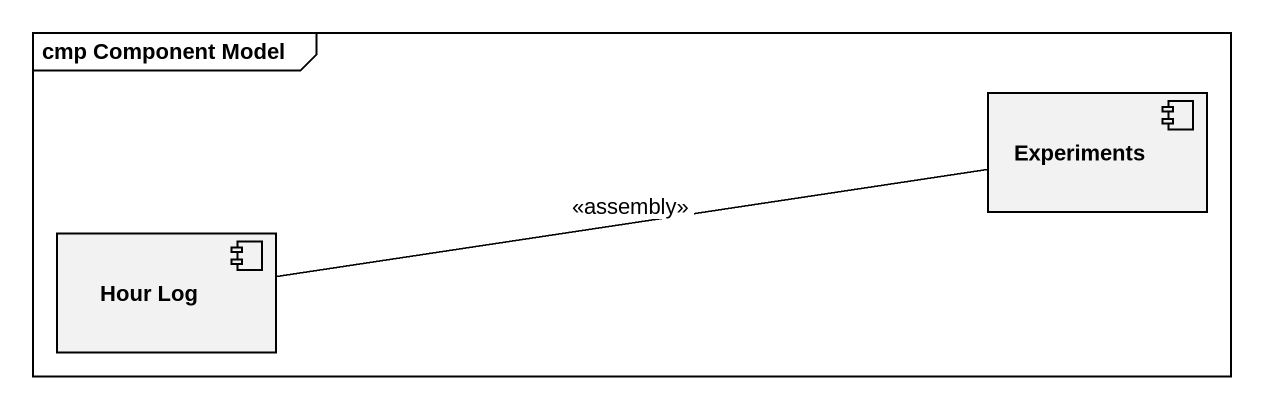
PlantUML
@startuml
mainframe cmp Component Model
component Experiments
component "Hour Log" as Hour_Log
Hour_Log -right- Experiments : <<assembly>>
@enduml
